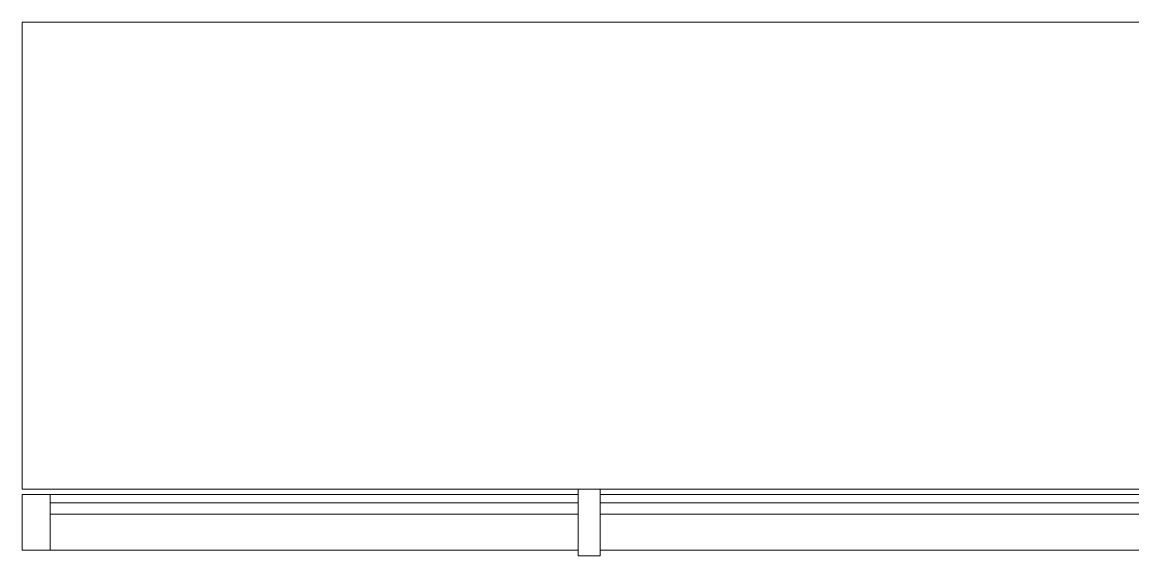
# Model space of a CAD drawing. Header units: inches. Extents: x -326 to 986, y -79 to 1436.
# Drawn here: x 24.4 to 124.3, y 1122.5 to 1170.5 of the extents above; entities that cross this region are included whole.
import ezdxf

# ---------------------------------------------------------------- set-up
doc = ezdxf.new("R2010")
doc.units = ezdxf.units.IN
doc.header["$MEASUREMENT"] = 0
for name, color, linetype, lineweight in [('A-GENM', 13, 'Continuous', 9), ('A-GLAZ-CURT', 52, 'Continuous', 9), ('A-GLAZ-CWMG', 51, 'Continuous', 9)]:
    doc.layers.add(name, color=color, linetype=linetype, lineweight=lineweight)

# ---------------------------------------------------------------- blocks, each defined once
blk = doc.blocks.new('System Panel - Glazed - Offset-8084702-Level XX  POWER _ SIGNAL NEW')
at = {"layer": 'A-GLAZ-CURT', "lineweight": 13}
for p, q in [((28.875, -0.75), (-28.875, -0.75)), ((-28.875, -0.75), (-28.875, -1.75)), ((28.875, -1.75), (28.875, -0.75)), ((-28.875, -1.75), (28.875, -1.75))]:
    blk.add_line(p, q, dxfattribs=at)
blk = doc.blocks.new('System Panel - Glazed - Offset-8084703-Level XX  POWER _ SIGNAL NEW')
at = {"layer": 'A-GLAZ-CURT', "lineweight": 13}
for p, q in [((23.75, -0.75), (-23.75, -0.75)), ((-23.75, -0.75), (-23.75, -1.75)), ((23.75, -1.75), (23.75, -0.75)), ((-23.75, -1.75), (23.75, -1.75))]:
    blk.add_line(p, q, dxfattribs=at)
blk = doc.blocks.new('Rectangular Mullion - 2_5_ x 5_ rectangular-6977125-Level XX  POWER _ SIGNAL NEW')
at = {"layer": 'A-GLAZ-CWMG'}
for p, q in [((76.39, 1128.034), (134.14, 1128.034)), ((76.39, 1123.034), (134.14, 1123.034))]:
    blk.add_line(p, q, dxfattribs=at)
blk = doc.blocks.new('Rectangular Mullion - 2_5_ x 5_ rectangular-6977126-Level XX  POWER _ SIGNAL NEW')
at = {"layer": 'A-GLAZ-CWMG'}
for p, q in [((26.89, 1128.034), (74.39, 1128.034)), ((26.89, 1123.034), (74.39, 1123.034))]:
    blk.add_line(p, q, dxfattribs=at)
blk = doc.blocks.new('Rectangular Mullion - 2_5_ x 5_ rectangular-8084704-Level XX  POWER _ SIGNAL NEW')
at = {"layer": 'A-GLAZ-CWMG', "lineweight": 20}
for p, q in [((-2.5, 2.5), (0, 2.5)), ((-2.5, -2.5), (-2.5, 2.5)), ((0, 2.5), (0, -2.5)), ((0, -2.5), (-2.5, -2.5))]:
    blk.add_line(p, q, dxfattribs=at)
blk = doc.blocks.new('Rectangular Mullion - 2_ x 6_ rectangular-8084707-Level XX  POWER _ SIGNAL NEW')
at = {"layer": 'A-GLAZ-CWMG', "lineweight": 20}
for p, q in [((-1, -3), (-1, 3)), ((1, 3), (1, -3)), ((1, -3), (-1, -3))]:
    blk.add_line(p, q, dxfattribs=at)
blk = doc.blocks.new('Generic Models 1 - Generic Models 5-8667745-Level XX  POWER _ SIGNAL NEW')
at = {"layer": 'A-GENM'}
for p, q in [((3230.145, 803.5), (2770.145, 803.5)), ((2770.145, 803.5), (2770.145, 761.5)), ((2770.145, 761.5), (3230.145, 761.5))]:
    blk.add_line(p, q, dxfattribs=at)

msp = doc.modelspace()

# ---------------------------------------------------------------- block references
at = {"layer": 'A-GENM'}
msp.add_blockref('Generic Models 1 - Generic Models 5-8667745-Level XX  POWER _ SIGNAL NEW', (-2745.755, 367.034), dxfattribs=at)
at = {"layer": 'A-GLAZ-CURT', "rotation": 180}
for name, p in [('System Panel - Glazed - Offset-8084703-Level XX  POWER _ SIGNAL NEW', (50.64, 1125.534)), ('System Panel - Glazed - Offset-8084702-Level XX  POWER _ SIGNAL NEW', (105.265, 1125.534))]:
    msp.add_blockref(name, p, dxfattribs=at)
at = {"layer": 'A-GLAZ-CWMG', "extrusion": (0, 0, -1)}
for name, p in [('Rectangular Mullion - 2_5_ x 5_ rectangular-8084704-Level XX  POWER _ SIGNAL NEW', (-24.39, 1125.534)), ('Rectangular Mullion - 2_ x 6_ rectangular-8084707-Level XX  POWER _ SIGNAL NEW', (-75.39, 1125.534))]:
    msp.add_blockref(name, p, dxfattribs=at)
at = {"layer": 'A-GLAZ-CWMG'}
for name in ['Rectangular Mullion - 2_5_ x 5_ rectangular-6977126-Level XX  POWER _ SIGNAL NEW', 'Rectangular Mullion - 2_5_ x 5_ rectangular-6977125-Level XX  POWER _ SIGNAL NEW']:
    msp.add_blockref(name, (0, 0), dxfattribs=at)

doc.saveas('drawing.dxf')
